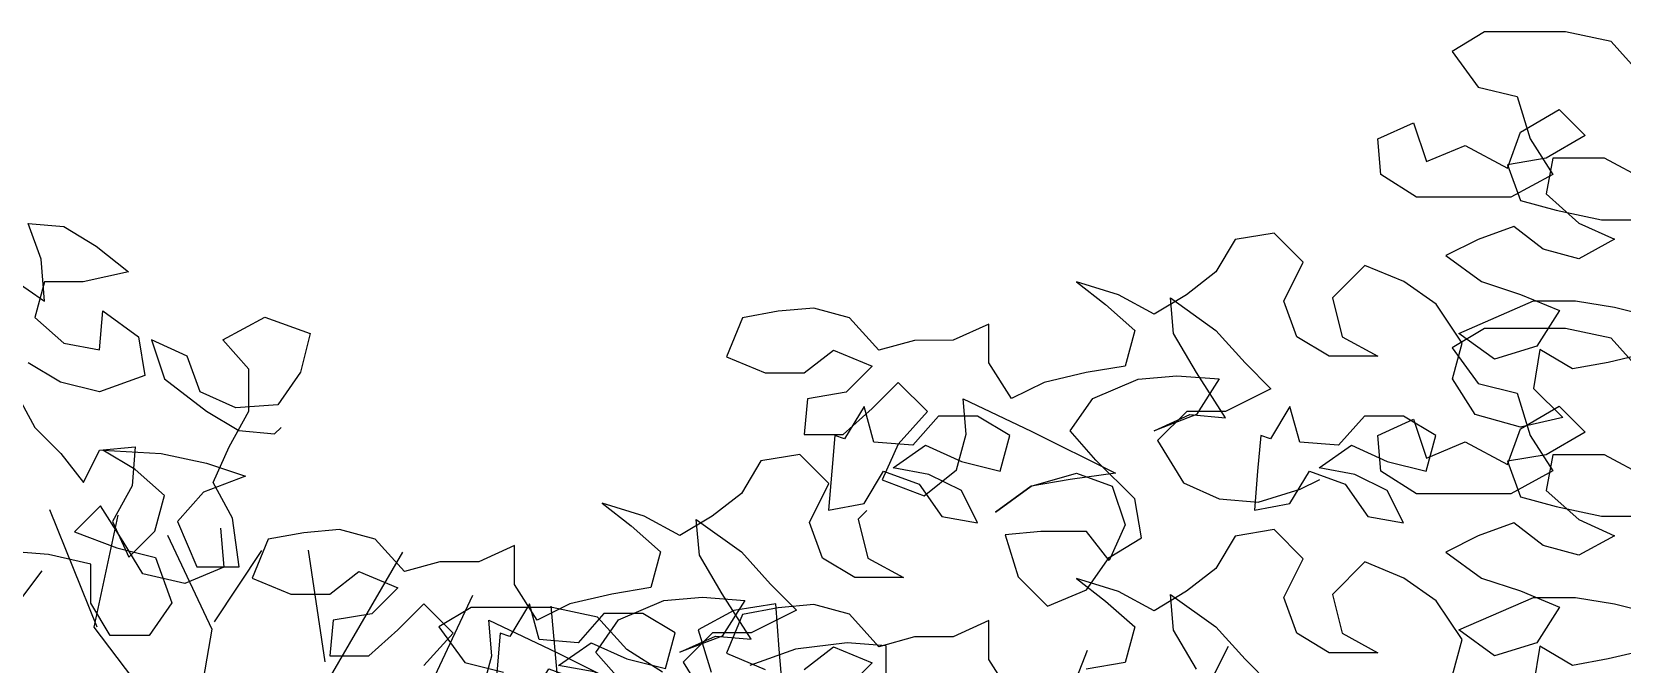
# Model space of a CAD drawing. Header units: metres. Extents: x 37 to 217, y 53 to 242.
# Drawn here: x 45.982 to 49.606, y 67.041 to 68.483 of the extents above; entities that cross this region are included whole.
import ezdxf

# ---------------------------------------------------------------- set-up
doc = ezdxf.new("R2010")
doc.units = ezdxf.units.M
doc.layers.add('DGPRO_Arboles existentes', color=7, linetype='Continuous')

# ---------------------------------------------------------------- blocks, each defined once
blk = doc.blocks.new('Celtis tala VISTA 250 gris')
at = {"color": 252}
for p, q in [((2387.2288, 1081.2217), (2387.1209, 1081.4888)), ((2387.2288, 1081.2217), (2387.1209, 1081.4888)), ((2387.2222, 1081.2216), (2387.2764, 1081.4767)), ((2387.2222, 1081.2216), (2387.2764, 1081.4767)), ((2387.3893, 1081.4313), (2387.4901, 1081.2171)), ((2387.3893, 1081.4313), (2387.4901, 1081.2171)), ((2387.4966, 1081.2337), (2387.6045, 1081.3966)), ((2387.4966, 1081.2337), (2387.6045, 1081.3966)), ((2387.7487, 1081.143), (2387.7104, 1081.3974)), ((2387.7487, 1081.143), (2387.7104, 1081.3974)), ((2387.7557, 1081.1001), (2387.9254, 1081.3924)), ((2387.7557, 1081.1001), (2387.9254, 1081.3924)), ((2387.0064, 1081.2216), (2387.1039, 1081.3499)), ((2387.0064, 1081.2216), (2387.1039, 1081.3499)), ((2387.9873, 1081.0853), (2388.0849, 1081.2945)), ((2387.9873, 1081.0853), (2388.0849, 1081.2945)), ((2388.3108, 1080.7471), (2388.2637, 1081.2694)), ((2388.3108, 1080.7471), (2388.2637, 1081.2694)), ((2387.4394, 1080.9355), (2387.2222, 1081.2216)), ((2387.4394, 1080.9355), (2387.2222, 1081.2216)), ((2387.4901, 1081.2171), (2387.4395, 1080.9256)), ((2387.4901, 1081.2171), (2387.4395, 1080.9256)), ((2389.3658, 1080.8625), (2389.4862, 1081.1695)), ((2389.3658, 1080.8625), (2389.4862, 1081.1695)), ((2389.6568, 1080.8806), (2389.8073, 1081.1786)), ((2389.6568, 1080.8806), (2389.8073, 1081.1786))]:
    blk.add_line(p, q, dxfattribs=at)
for points in [[(2392.6048, 1081.9421), (2392.6787, 1081.8904), (2392.6712, 1081.9865), (2392.6416, 1082.0677), (2392.7229, 1082.0604), (2392.7968, 1082.0161), (2392.8707, 1081.9571), (2392.7673, 1081.9348), (2392.6787, 1081.9348), (2392.6566, 1081.8535), (2392.7231, 1081.7944), (2392.8044, 1081.7797), (2392.8117, 1081.8684), (2392.893, 1081.8094), (2392.9079, 1081.7207), (2392.8045, 1081.6837), (2392.7158, 1081.7058), (2392.6419, 1081.75)], [(2392.605, 1081.6983), (2392.6568, 1081.6023), (2392.7159, 1081.5432), (2392.7677, 1081.4768), (2392.8046, 1081.5507), (2392.8859, 1081.5582), (2392.8785, 1081.4695), (2392.8343, 1081.3882), (2392.8713, 1081.307), (2392.9304, 1081.3661), (2392.9524, 1081.4474), (2392.8859, 1081.5065), (2392.812, 1081.5507), (2392.945, 1081.5435), (2393.0484, 1081.5214), (2393.1371, 1081.4919), (2393.0411, 1081.4549), (2392.982, 1081.3883), (2393.0265, 1081.285), (2393.1225, 1081.285), (2393.1076, 1081.3958), (2393.0632, 1081.4771), (2393.1001, 1081.5584), (2393.1444, 1081.6397), (2393.1443, 1081.7357), (2393.0851, 1081.8022), (2393.1811, 1081.854), (2393.2846, 1081.8171), (2393.2625, 1081.7284), (2393.2108, 1081.6545), (2393.1148, 1081.647), (2393.0335, 1081.6839), (2393.0039, 1081.7651), (2392.9226, 1081.802), (2392.9522, 1081.7134), (2393.0483, 1081.6396), (2393.1222, 1081.5953), (2393.2035, 1081.588), (2393.2183, 1081.6028)], [(2392.6048, 1081.9421), (2392.6787, 1081.8904), (2392.6712, 1081.9865), (2392.6416, 1082.0677), (2392.7229, 1082.0604), (2392.7968, 1082.0161), (2392.8707, 1081.9571), (2392.7673, 1081.9348), (2392.6787, 1081.9348), (2392.6566, 1081.8535), (2392.7231, 1081.7944), (2392.8044, 1081.7797), (2392.8117, 1081.8684), (2392.893, 1081.8094), (2392.9079, 1081.7207), (2392.8045, 1081.6837), (2392.7158, 1081.7058), (2392.6419, 1081.75)], [(2392.605, 1081.6983), (2392.6568, 1081.6023), (2392.7159, 1081.5432), (2392.7677, 1081.4768), (2392.8046, 1081.5507), (2392.8859, 1081.5582), (2392.8785, 1081.4695), (2392.8343, 1081.3882), (2392.8713, 1081.307), (2392.9304, 1081.3661), (2392.9524, 1081.4474), (2392.8859, 1081.5065), (2392.812, 1081.5507), (2392.945, 1081.5435), (2393.0484, 1081.5214), (2393.1371, 1081.4919), (2393.0411, 1081.4549), (2392.982, 1081.3883), (2393.0265, 1081.285), (2393.1225, 1081.285), (2393.1076, 1081.3958), (2393.0632, 1081.4771), (2393.1001, 1081.5584), (2393.1444, 1081.6397), (2393.1443, 1081.7357), (2393.0851, 1081.8022), (2393.1811, 1081.854), (2393.2846, 1081.8171), (2393.2625, 1081.7284), (2393.2108, 1081.6545), (2393.1148, 1081.647), (2393.0335, 1081.6839), (2393.0039, 1081.7651), (2392.9226, 1081.802), (2392.9522, 1081.7134), (2393.0483, 1081.6396), (2393.1222, 1081.5953), (2393.2035, 1081.588), (2393.2183, 1081.6028)], [(2390.7456, 1082.4826), (2390.6791, 1082.5564), (2390.5756, 1082.5785), (2390.3909, 1082.5783), (2390.3171, 1082.5339), (2390.3763, 1082.4527), (2390.465, 1082.4307), (2390.4946, 1082.3346), (2390.5464, 1082.2534), (2390.4504, 1082.2016), (2390.2361, 1082.2014), (2390.1548, 1082.2531), (2390.1474, 1082.3343), (2390.2286, 1082.3713), (2390.2582, 1082.2827), (2390.3469, 1082.3197), (2390.4429, 1082.2681), (2390.4724, 1082.3494), (2390.561, 1082.4012), (2390.6202, 1082.3421), (2390.5316, 1082.2903), (2390.4429, 1082.2755), (2390.4726, 1082.1943), (2390.5538, 1082.1722), (2390.6573, 1082.1501), (2390.7459, 1082.1502)], [(2390.7606, 1082.2388), (2390.6646, 1082.2905), (2390.5463, 1082.2904), (2390.5316, 1082.2091), (2390.6056, 1082.1427), (2390.6869, 1082.1058), (2390.6057, 1082.0614), (2390.5244, 1082.0835), (2390.4578, 1082.1351), (2390.3766, 1082.1055), (2390.3028, 1082.0685), (2390.3841, 1082.0095), (2390.4728, 1081.98), (2390.5614, 1081.9431), (2390.5098, 1081.8618), (2390.4138, 1081.8322), (2390.3325, 1081.8912), (2390.5023, 1081.9653), (2390.5984, 1081.9653), (2390.687, 1081.9507), (2390.7757, 1081.9286)], [(2390.7684, 1081.8473), (2390.6724, 1081.825), (2390.5911, 1081.8102), (2390.5172, 1081.8545), (2390.5025, 1081.7658), (2390.5691, 1081.6994), (2390.473, 1081.6771), (2390.3696, 1081.7066), (2390.3178, 1081.7878), (2390.3399, 1081.8691), (2390.2807, 1081.9577), (2390.2068, 1082.0093), (2390.1181, 1082.0462), (2390.0443, 1081.9722), (2390.0665, 1081.8836), (2390.1478, 1081.8393), (2390.037, 1081.8392), (2389.9631, 1081.8835), (2389.9335, 1081.9647), (2389.9777, 1082.0534), (2389.9112, 1082.1199), (2389.8225, 1082.105), (2389.7783, 1082.0311), (2389.7118, 1081.9793), (2389.638, 1081.9349), (2389.5567, 1081.9792), (2389.4606, 1082.0086), (2389.5271, 1081.957), (2389.5937, 1081.8979), (2389.5716, 1081.8167), (2389.483, 1081.8018), (2389.3869, 1081.7795), (2389.3131, 1081.7425), (2389.2613, 1081.8238), (2389.2612, 1081.9124), (2389.18, 1081.8754), (2389.0913, 1081.8753), (2389.0101, 1081.8531), (2388.9435, 1081.9269), (2388.8622, 1081.949), (2388.781, 1081.9415), (2388.6997, 1081.9267), (2388.6629, 1081.838), (2388.7516, 1081.8011), (2388.8402, 1081.8012), (2388.9067, 1081.853), (2388.9953, 1081.8161), (2388.9363, 1081.757), (2388.8477, 1081.7421), (2388.8403, 1081.6608), (2388.929, 1081.6609), (2388.9954, 1081.7201), (2389.0545, 1081.7792), (2389.121, 1081.7128), (2389.0546, 1081.6389), (2389.0177, 1081.5576), (2389.1138, 1081.5207), (2389.1876, 1081.5799), (2389.2097, 1081.6612), (2389.2023, 1081.7424), (2389.3575, 1081.6687), (2389.5497, 1081.5728), (2389.4462, 1081.558), (2389.3576, 1081.5431), (2389.2764, 1081.4839), (2389.3576, 1081.5431), (2389.461, 1081.5728), (2389.5423, 1081.5433), (2389.5719, 1081.4547), (2389.5351, 1081.3734), (2389.4833, 1081.4398), (2389.3799, 1081.4397), (2389.2986, 1081.4322), (2389.3282, 1081.3362), (2389.3948, 1081.2698), (2389.4834, 1081.3068), (2389.5351, 1081.3807), (2389.6089, 1081.4251), (2389.594, 1081.5138), (2389.5053, 1081.6023), (2389.4461, 1081.6688), (2389.4978, 1081.7427), (2389.6012, 1081.7871), (2389.6898, 1081.7946), (2389.7859, 1081.7873), (2389.7342, 1081.706), (2389.6382, 1081.669), (2389.7195, 1081.706), (2389.8007, 1081.6987), (2389.7341, 1081.802), (2389.6823, 1081.8906), (2389.6749, 1081.9719), (2389.7784, 1081.8981), (2389.8449, 1081.8243), (2389.9041, 1081.7652), (2389.8007, 1081.7134), (2389.7121, 1081.7134), (2389.6456, 1081.6468), (2389.7048, 1081.5508), (2389.7861, 1081.5139), (2389.8748, 1081.5066), (2389.9708, 1081.5363), (2390.0151, 1081.5585)], [(2390.7456, 1082.4826), (2390.6791, 1082.5564), (2390.5756, 1082.5785), (2390.3909, 1082.5783), (2390.3171, 1082.5339), (2390.3763, 1082.4527), (2390.465, 1082.4307), (2390.4946, 1082.3346), (2390.5464, 1082.2534), (2390.4504, 1082.2016), (2390.2361, 1082.2014), (2390.1548, 1082.2531), (2390.1474, 1082.3343), (2390.2286, 1082.3713), (2390.2582, 1082.2827), (2390.3469, 1082.3197), (2390.4429, 1082.2681), (2390.4724, 1082.3494), (2390.561, 1082.4012), (2390.6202, 1082.3421), (2390.5316, 1082.2903), (2390.4429, 1082.2755), (2390.4726, 1082.1943), (2390.5538, 1082.1722), (2390.6573, 1082.1501), (2390.7459, 1082.1502)], [(2390.7606, 1082.2388), (2390.6646, 1082.2905), (2390.5463, 1082.2904), (2390.5316, 1082.2091), (2390.6056, 1082.1427), (2390.6869, 1082.1058), (2390.6057, 1082.0614), (2390.5244, 1082.0835), (2390.4578, 1082.1351), (2390.3766, 1082.1055), (2390.3028, 1082.0685), (2390.3841, 1082.0095), (2390.4728, 1081.98), (2390.5614, 1081.9431), (2390.5098, 1081.8618), (2390.4138, 1081.8322), (2390.3325, 1081.8912), (2390.5023, 1081.9653), (2390.5984, 1081.9653), (2390.687, 1081.9507), (2390.7757, 1081.9286)], [(2390.7684, 1081.8473), (2390.6724, 1081.825), (2390.5911, 1081.8102), (2390.5172, 1081.8545), (2390.5025, 1081.7658), (2390.5691, 1081.6994), (2390.473, 1081.6771), (2390.3696, 1081.7066), (2390.3178, 1081.7878), (2390.3399, 1081.8691), (2390.2807, 1081.9577), (2390.2068, 1082.0093), (2390.1181, 1082.0462), (2390.0443, 1081.9722), (2390.0665, 1081.8836), (2390.1478, 1081.8393), (2390.037, 1081.8392), (2389.9631, 1081.8835), (2389.9335, 1081.9647), (2389.9777, 1082.0534), (2389.9112, 1082.1199), (2389.8225, 1082.105), (2389.7783, 1082.0311), (2389.7118, 1081.9793), (2389.638, 1081.9349), (2389.5567, 1081.9792), (2389.4606, 1082.0086), (2389.5271, 1081.957), (2389.5937, 1081.8979), (2389.5716, 1081.8167), (2389.483, 1081.8018), (2389.3869, 1081.7795), (2389.3131, 1081.7425), (2389.2613, 1081.8238), (2389.2612, 1081.9124), (2389.18, 1081.8754), (2389.0913, 1081.8753), (2389.0101, 1081.8531), (2388.9435, 1081.9269), (2388.8622, 1081.949), (2388.781, 1081.9415), (2388.6997, 1081.9267), (2388.6629, 1081.838), (2388.7516, 1081.8011), (2388.8402, 1081.8012), (2388.9067, 1081.853), (2388.9953, 1081.8161), (2388.9363, 1081.757), (2388.8477, 1081.7421), (2388.8403, 1081.6608), (2388.929, 1081.6609), (2388.9954, 1081.7201), (2389.0545, 1081.7792), (2389.121, 1081.7128), (2389.0546, 1081.6389), (2389.0177, 1081.5576), (2389.1138, 1081.5207), (2389.1876, 1081.5799), (2389.2097, 1081.6612), (2389.2023, 1081.7424), (2389.3575, 1081.6687), (2389.5497, 1081.5728), (2389.4462, 1081.558), (2389.3576, 1081.5431), (2389.2764, 1081.4839), (2389.3576, 1081.5431), (2389.461, 1081.5728), (2389.5423, 1081.5433), (2389.5719, 1081.4547), (2389.5351, 1081.3734), (2389.4833, 1081.4398), (2389.3799, 1081.4397), (2389.2986, 1081.4322), (2389.3282, 1081.3362), (2389.3948, 1081.2698), (2389.4834, 1081.3068), (2389.5351, 1081.3807), (2389.6089, 1081.4251), (2389.594, 1081.5138), (2389.5053, 1081.6023), (2389.4461, 1081.6688), (2389.4978, 1081.7427), (2389.6012, 1081.7871), (2389.6898, 1081.7946), (2389.7859, 1081.7873), (2389.7342, 1081.706), (2389.6382, 1081.669), (2389.7195, 1081.706), (2389.8007, 1081.6987), (2389.7341, 1081.802), (2389.6823, 1081.8906), (2389.6749, 1081.9719), (2389.7784, 1081.8981), (2389.8449, 1081.8243), (2389.9041, 1081.7652), (2389.8007, 1081.7134), (2389.7121, 1081.7134), (2389.6456, 1081.6468), (2389.7048, 1081.5508), (2389.7861, 1081.5139), (2389.8748, 1081.5066), (2389.9708, 1081.5363), (2390.0151, 1081.5585)], [(2390.7456, 1081.8068), (2390.6791, 1081.8806), (2390.5756, 1081.9027), (2390.3909, 1081.9025), (2390.3171, 1081.8581), (2390.3763, 1081.7769), (2390.465, 1081.7548), (2390.4946, 1081.6588), (2390.5464, 1081.5776), (2390.4504, 1081.5258), (2390.2361, 1081.5256), (2390.1548, 1081.5772), (2390.1474, 1081.6585), (2390.2286, 1081.6955), (2390.2582, 1081.6069), (2390.3469, 1081.6439), (2390.4429, 1081.5923), (2390.4724, 1081.6736), (2390.561, 1081.7254), (2390.6202, 1081.6663), (2390.5316, 1081.6145), (2390.4429, 1081.5997), (2390.4726, 1081.5184), (2390.5538, 1081.4963), (2390.6573, 1081.4743), (2390.7459, 1081.4743)], [(2390.7606, 1081.563), (2390.6646, 1081.6146), (2390.5463, 1081.6145), (2390.5316, 1081.5333), (2390.6056, 1081.4668), (2390.6869, 1081.43), (2390.6057, 1081.3856), (2390.5244, 1081.4077), (2390.4578, 1081.4593), (2390.3766, 1081.4297), (2390.3028, 1081.3927), (2390.3841, 1081.3336), (2390.4728, 1081.3042), (2390.5614, 1081.2673), (2390.5098, 1081.186), (2390.4138, 1081.1564), (2390.3325, 1081.2154), (2390.5023, 1081.2894), (2390.5984, 1081.2895), (2390.687, 1081.2748), (2390.7757, 1081.2527)], [(2390.7684, 1081.1715), (2390.6724, 1081.1492), (2390.5911, 1081.1344), (2390.5172, 1081.1786), (2390.5025, 1081.09)], [(2390.3178, 1081.112), (2390.3399, 1081.1932), (2390.2807, 1081.2818), (2390.2068, 1081.3335), (2390.1181, 1081.3703), (2390.0443, 1081.2964), (2390.0665, 1081.2078), (2390.1478, 1081.1635), (2390.037, 1081.1634), (2389.9631, 1081.2077), (2389.9335, 1081.2889), (2389.9777, 1081.3776), (2389.9112, 1081.444), (2389.8225, 1081.4292), (2389.7783, 1081.3553), (2389.7118, 1081.3035), (2389.638, 1081.2591), (2389.5567, 1081.3033), (2389.4606, 1081.3328), (2389.5271, 1081.2811), (2389.5937, 1081.2221), (2389.5716, 1081.1408), (2389.483, 1081.126)], [(2389.3131, 1081.0667), (2389.2613, 1081.1479), (2389.2612, 1081.2366), (2389.18, 1081.1996), (2389.0913, 1081.1995), (2389.0101, 1081.1772), (2388.9435, 1081.2511), (2388.8622, 1081.2732), (2388.781, 1081.2657), (2388.6997, 1081.2508), (2388.6629, 1081.1622), (2388.7516, 1081.1253)], [(2388.8402, 1081.1254), (2388.9067, 1081.1772), (2388.9953, 1081.1403), (2388.9363, 1081.0811)], [(2389.7341, 1081.1262), (2389.6823, 1081.2148), (2389.6749, 1081.2961), (2389.7784, 1081.2223), (2389.8449, 1081.1485), (2389.9041, 1081.0894)], [(2390.7456, 1081.8068), (2390.6791, 1081.8806), (2390.5756, 1081.9027), (2390.3909, 1081.9025), (2390.3171, 1081.8581), (2390.3763, 1081.7769), (2390.465, 1081.7548), (2390.4946, 1081.6588), (2390.5464, 1081.5776), (2390.4504, 1081.5258), (2390.2361, 1081.5256), (2390.1548, 1081.5772), (2390.1474, 1081.6585), (2390.2286, 1081.6955), (2390.2582, 1081.6069), (2390.3469, 1081.6439), (2390.4429, 1081.5923), (2390.4724, 1081.6736), (2390.561, 1081.7254), (2390.6202, 1081.6663), (2390.5316, 1081.6145), (2390.4429, 1081.5997), (2390.4726, 1081.5184), (2390.5538, 1081.4963), (2390.6573, 1081.4743), (2390.7459, 1081.4743)], [(2390.7606, 1081.563), (2390.6646, 1081.6146), (2390.5463, 1081.6145), (2390.5316, 1081.5333), (2390.6056, 1081.4668), (2390.6869, 1081.43), (2390.6057, 1081.3856), (2390.5244, 1081.4077), (2390.4578, 1081.4593), (2390.3766, 1081.4297), (2390.3028, 1081.3927), (2390.3841, 1081.3336), (2390.4728, 1081.3042), (2390.5614, 1081.2673), (2390.5098, 1081.186), (2390.4138, 1081.1564), (2390.3325, 1081.2154), (2390.5023, 1081.2894), (2390.5984, 1081.2895), (2390.687, 1081.2748), (2390.7757, 1081.2527)], [(2390.7684, 1081.1715), (2390.6724, 1081.1492), (2390.5911, 1081.1344), (2390.5172, 1081.1786), (2390.5025, 1081.09)], [(2390.3178, 1081.112), (2390.3399, 1081.1932), (2390.2807, 1081.2818), (2390.2068, 1081.3335), (2390.1181, 1081.3703), (2390.0443, 1081.2964), (2390.0665, 1081.2078), (2390.1478, 1081.1635), (2390.037, 1081.1634), (2389.9631, 1081.2077), (2389.9335, 1081.2889), (2389.9777, 1081.3776), (2389.9112, 1081.444), (2389.8225, 1081.4292), (2389.7783, 1081.3553), (2389.7118, 1081.3035), (2389.638, 1081.2591), (2389.5567, 1081.3033), (2389.4606, 1081.3328), (2389.5271, 1081.2811), (2389.5937, 1081.2221), (2389.5716, 1081.1408), (2389.483, 1081.126)], [(2389.3131, 1081.0667), (2389.2613, 1081.1479), (2389.2612, 1081.2366), (2389.18, 1081.1996), (2389.0913, 1081.1995), (2389.0101, 1081.1772), (2388.9435, 1081.2511), (2388.8622, 1081.2732), (2388.781, 1081.2657), (2388.6997, 1081.2508), (2388.6629, 1081.1622), (2388.7516, 1081.1253)], [(2388.8402, 1081.1254), (2388.9067, 1081.1772), (2388.9953, 1081.1403), (2388.9363, 1081.0811)], [(2389.7341, 1081.1262), (2389.6823, 1081.2148), (2389.6749, 1081.2961), (2389.7784, 1081.2223), (2389.8449, 1081.1485), (2389.9041, 1081.0894)], [(2388.9102, 1081.6583), (2388.9029, 1081.5771), (2388.8956, 1081.4884), (2388.9768, 1081.5032), (2389.0211, 1081.5772), (2389.1024, 1081.5477), (2389.1542, 1081.4739), (2389.2354, 1081.4592), (2389.1984, 1081.533), (2389.1245, 1081.5699), (2389.0432, 1081.5846), (2389.1171, 1081.6363), (2389.1984, 1081.5995), (2389.287, 1081.5774), (2389.3091, 1081.6587), (2389.2352, 1081.7029), (2389.1466, 1081.7029), (2389.0875, 1081.6363), (2388.9989, 1081.6436), (2388.9766, 1081.7249), (2388.9324, 1081.651), (2388.9102, 1081.6583)], [(2388.9102, 1081.6583), (2388.9029, 1081.5771), (2388.8956, 1081.4884), (2388.9768, 1081.5032), (2389.0211, 1081.5772), (2389.1024, 1081.5477), (2389.1542, 1081.4739), (2389.2354, 1081.4592), (2389.1984, 1081.533), (2389.1245, 1081.5699), (2389.0432, 1081.5846), (2389.1171, 1081.6363), (2389.1984, 1081.5995), (2389.287, 1081.5774), (2389.3091, 1081.6587), (2389.2352, 1081.7029), (2389.1466, 1081.7029), (2389.0875, 1081.6363), (2388.9989, 1081.6436), (2388.9766, 1081.7249), (2388.9324, 1081.651), (2388.9102, 1081.6583)], [(2389.8808, 1081.6583), (2389.8735, 1081.5771), (2389.8662, 1081.4884), (2389.9474, 1081.5032), (2389.9917, 1081.5772), (2390.073, 1081.5477), (2390.1248, 1081.4739), (2390.206, 1081.4592), (2390.169, 1081.533), (2390.0951, 1081.5699), (2390.0138, 1081.5846), (2390.0877, 1081.6363), (2390.169, 1081.5995), (2390.2576, 1081.5774), (2390.2797, 1081.6587), (2390.2058, 1081.7029), (2390.1172, 1081.7029), (2390.0581, 1081.6363), (2389.9695, 1081.6436), (2389.9472, 1081.7249), (2389.903, 1081.651), (2389.8808, 1081.6583)], [(2389.8808, 1081.6583), (2389.8735, 1081.5771), (2389.8662, 1081.4884), (2389.9474, 1081.5032), (2389.9917, 1081.5772), (2390.073, 1081.5477), (2390.1248, 1081.4739), (2390.206, 1081.4592), (2390.169, 1081.533), (2390.0951, 1081.5699), (2390.0138, 1081.5846), (2390.0877, 1081.6363), (2390.169, 1081.5995), (2390.2576, 1081.5774), (2390.2797, 1081.6587), (2390.2058, 1081.7029), (2390.1172, 1081.7029), (2390.0581, 1081.6363), (2389.9695, 1081.6436), (2389.9472, 1081.7249), (2389.903, 1081.651), (2389.8808, 1081.6583)], [(2388.9833, 1081.4877), (2388.9632, 1081.4676), (2388.9854, 1081.3789), (2389.0667, 1081.3347), (2388.9559, 1081.3346), (2388.882, 1081.3788), (2388.8524, 1081.4601), (2388.8966, 1081.5488), (2388.8301, 1081.6152), (2388.7414, 1081.6004), (2388.6972, 1081.5264), (2388.6307, 1081.4747), (2388.5569, 1081.4303), (2388.4756, 1081.4745), (2388.3795, 1081.504), (2388.4461, 1081.4523), (2388.5126, 1081.3933), (2388.4905, 1081.312), (2388.4019, 1081.2971), (2388.3058, 1081.2749), (2388.232, 1081.2379), (2388.1802, 1081.3191), (2388.1801, 1081.4078), (2388.0989, 1081.3707), (2388.0102, 1081.3707), (2387.929, 1081.3484), (2387.8624, 1081.4222), (2387.7812, 1081.4443), (2387.6999, 1081.4369), (2387.6186, 1081.422), (2387.5818, 1081.3333), (2387.6705, 1081.2965), (2387.7591, 1081.2966), (2387.8256, 1081.3483), (2387.9143, 1081.3115), (2387.8552, 1081.2523), (2387.7666, 1081.2375), (2387.7593, 1081.1562), (2387.8479, 1081.1563), (2387.9143, 1081.2154), (2387.9734, 1081.2746), (2388.0399, 1081.2082), (2387.9735, 1081.1342)], [(2388.1066, 1081.0752), (2388.1286, 1081.1565), (2388.1212, 1081.2378), (2388.2764, 1081.164), (2388.4686, 1081.0682)], [(2388.4242, 1081.0977), (2388.3651, 1081.1641), (2388.4167, 1081.2381), (2388.5201, 1081.2825), (2388.6087, 1081.2899), (2388.7048, 1081.2826), (2388.6531, 1081.2013), (2388.5571, 1081.1643), (2388.6384, 1081.2013), (2388.7196, 1081.194), (2388.6531, 1081.2974), (2388.6013, 1081.386), (2388.5938, 1081.4672), (2388.6973, 1081.3935), (2388.7638, 1081.3196), (2388.823, 1081.2606), (2388.7196, 1081.2088), (2388.631, 1081.2087), (2388.5645, 1081.1421), (2388.6237, 1081.0462)], [(2388.9833, 1081.4877), (2388.9632, 1081.4676), (2388.9854, 1081.3789), (2389.0667, 1081.3347), (2388.9559, 1081.3346), (2388.882, 1081.3788), (2388.8524, 1081.4601), (2388.8966, 1081.5488), (2388.8301, 1081.6152), (2388.7414, 1081.6004), (2388.6972, 1081.5264), (2388.6307, 1081.4747), (2388.5569, 1081.4303), (2388.4756, 1081.4745), (2388.3795, 1081.504), (2388.4461, 1081.4523), (2388.5126, 1081.3933), (2388.4905, 1081.312), (2388.4019, 1081.2971), (2388.3058, 1081.2749), (2388.232, 1081.2379), (2388.1802, 1081.3191), (2388.1801, 1081.4078), (2388.0989, 1081.3707), (2388.0102, 1081.3707), (2387.929, 1081.3484), (2387.8624, 1081.4222), (2387.7812, 1081.4443), (2387.6999, 1081.4369), (2387.6186, 1081.422), (2387.5818, 1081.3333), (2387.6705, 1081.2965), (2387.7591, 1081.2966), (2387.8256, 1081.3483), (2387.9143, 1081.3115), (2387.8552, 1081.2523), (2387.7666, 1081.2375), (2387.7593, 1081.1562), (2387.8479, 1081.1563), (2387.9143, 1081.2154), (2387.9734, 1081.2746), (2388.0399, 1081.2082), (2387.9735, 1081.1342)], [(2388.1066, 1081.0752), (2388.1286, 1081.1565), (2388.1212, 1081.2378), (2388.2764, 1081.164), (2388.4686, 1081.0682)], [(2388.4242, 1081.0977), (2388.3651, 1081.1641), (2388.4167, 1081.2381), (2388.5201, 1081.2825), (2388.6087, 1081.2899), (2388.7048, 1081.2826), (2388.6531, 1081.2013), (2388.5571, 1081.1643), (2388.6384, 1081.2013), (2388.7196, 1081.194), (2388.6531, 1081.2974), (2388.6013, 1081.386), (2388.5938, 1081.4672), (2388.6973, 1081.3935), (2388.7638, 1081.3196), (2388.823, 1081.2606), (2388.7196, 1081.2088), (2388.631, 1081.2087), (2388.5645, 1081.1421), (2388.6237, 1081.0462)], [(2387.5098, 1081.4469), (2387.5173, 1081.3582), (2387.4287, 1081.3212), (2387.3326, 1081.3433), (2387.2882, 1081.4171), (2387.2364, 1081.4983), (2387.1774, 1081.4392), (2387.2734, 1081.4023), (2387.3621, 1081.3802), (2387.3991, 1081.2768), (2387.3475, 1081.2029), (2387.2588, 1081.2028), (2387.2144, 1081.2767), (2387.2144, 1081.3653), (2387.1183, 1081.3874), (2387.0223, 1081.3947)], [(2387.5098, 1081.4469), (2387.5173, 1081.3582), (2387.4287, 1081.3212), (2387.3326, 1081.3433), (2387.2882, 1081.4171), (2387.2364, 1081.4983), (2387.1774, 1081.4392), (2387.2734, 1081.4023), (2387.3621, 1081.3802), (2387.3991, 1081.2768), (2387.3475, 1081.2029), (2387.2588, 1081.2028), (2387.2144, 1081.2767), (2387.2144, 1081.3653), (2387.1183, 1081.3874), (2387.0223, 1081.3947)], [(2388.1476, 1081.208), (2388.1403, 1081.1268), (2388.133, 1081.0381), (2388.2142, 1081.053), (2388.2585, 1081.1269), (2388.3398, 1081.0974), (2388.3915, 1081.0236), (2388.4728, 1081.0089), (2388.4358, 1081.0827), (2388.3619, 1081.1196), (2388.2806, 1081.1343), (2388.3545, 1081.1861), (2388.4358, 1081.1492), (2388.5244, 1081.1271), (2388.5465, 1081.2084), (2388.4726, 1081.2527), (2388.3839, 1081.2526), (2388.3249, 1081.186), (2388.2362, 1081.1933), (2388.214, 1081.2746), (2388.1697, 1081.2007), (2388.1476, 1081.208)], [(2388.1476, 1081.208), (2388.1403, 1081.1268), (2388.133, 1081.0381), (2388.2142, 1081.053), (2388.2585, 1081.1269), (2388.3398, 1081.0974), (2388.3915, 1081.0236), (2388.4728, 1081.0089), (2388.4358, 1081.0827), (2388.3619, 1081.1196), (2388.2806, 1081.1343), (2388.3545, 1081.1861), (2388.4358, 1081.1492), (2388.5244, 1081.1271), (2388.5465, 1081.2084), (2388.4726, 1081.2527), (2388.3839, 1081.2526), (2388.3249, 1081.186), (2388.2362, 1081.1933), (2388.214, 1081.2746), (2388.1697, 1081.2007), (2388.1476, 1081.208)], [(2394.5971, 1081.016), (2394.597, 1081.1047), (2394.5084, 1081.112), (2394.3902, 1081.0971), (2394.2868, 1081.0601)], [(2394.3607, 1081.0084), (2394.3533, 1081.0971), (2394.3458, 1081.2005), (2394.2497, 1081.1856), (2394.1685, 1081.1412), (2394.1982, 1081.0452)], [(2394.0873, 1081.0451), (2394.006, 1081.0967), (2393.9395, 1081.1706), (2393.836, 1081.1926), (2393.6513, 1081.1925), (2393.5775, 1081.1481), (2393.6367, 1081.0669), (2393.7253, 1081.0448)], [(2394.5971, 1081.016), (2394.597, 1081.1047), (2394.5084, 1081.112), (2394.3902, 1081.0971), (2394.2868, 1081.0601)], [(2394.3607, 1081.0084), (2394.3533, 1081.0971), (2394.3458, 1081.2005), (2394.2497, 1081.1856), (2394.1685, 1081.1412), (2394.1982, 1081.0452)], [(2394.0873, 1081.0451), (2394.006, 1081.0967), (2393.9395, 1081.1706), (2393.836, 1081.1926), (2393.6513, 1081.1925), (2393.5775, 1081.1481), (2393.6367, 1081.0669), (2393.7253, 1081.0448)]]:
    blk.add_lwpolyline(points, dxfattribs=at)

msp = doc.modelspace()

# ---------------------------------------------------------------- block references
at = {"layer": 'DGPRO_Arboles existentes'}
for p in [(-2346.6683, -1014.0216), (-2341.0982, -1014.0958)]:
    msp.add_blockref('Celtis tala VISTA 250 gris', p, dxfattribs=at)

doc.saveas('drawing.dxf')
